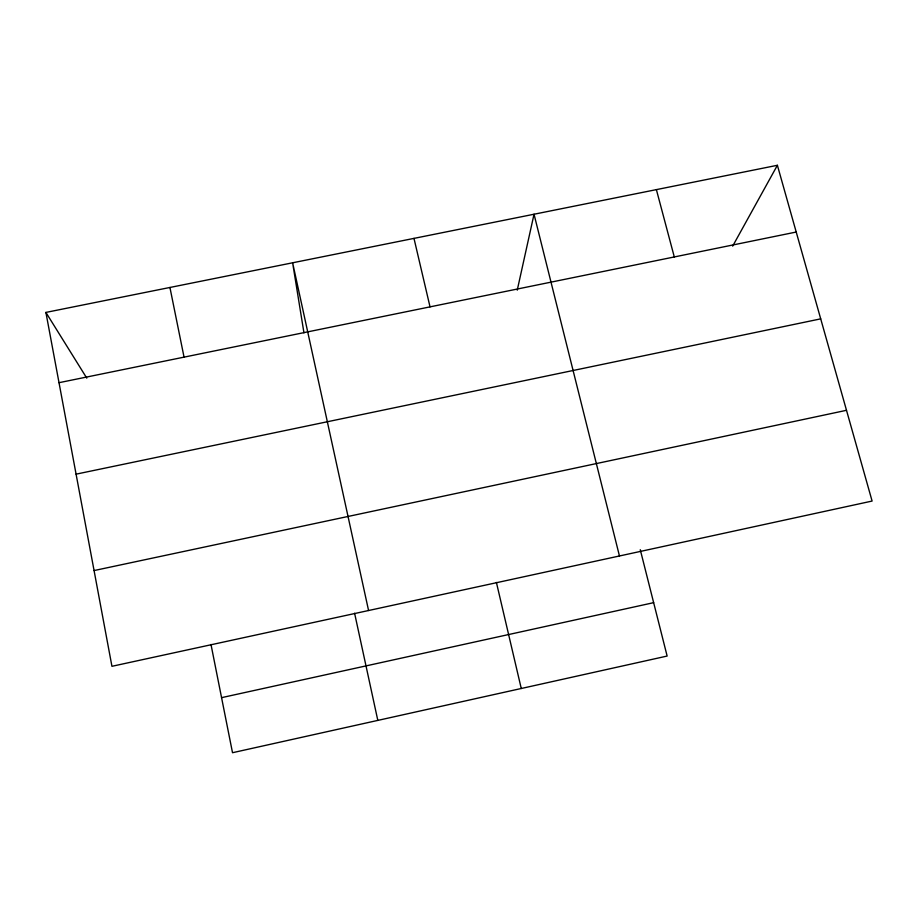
<?xml version="1.0" encoding="UTF-8"?>
<svg xmlns="http://www.w3.org/2000/svg" width="918" height="918" viewBox="0 0 918 918"><rect width="100%" height="100%" fill="white"/><g stroke="black" fill="none" stroke-linecap="round" stroke-linejoin="round"><path stroke-width="1.38" d="M517.247 290.157L534.035 214.227L619.455 555.975M732.667 246.127L777.385 165.286L45.9 312.418L111.939 666.307L872.1 501.056L777.385 165.286M221.559 697.657L653.65 602.667M94.072 570.56L846.499 410.3M76.079 474.158L820.703 318.856M59.016 382.691L796.216 232.036M45.9 312.418L86.785 378.136M656.381 189.624L674.294 256.948M640.271 549.721L667.134 656.049L232.518 752.714L210.991 644.47M496.397 582.425L521.263 688.5M413.984 238.382L430.026 306.864M368.577 610.516L292.624 262.789L303.95 332.844M354.6 613.247L377.814 720.4M169.933 287.472L184.048 357.136"/></g></svg>
